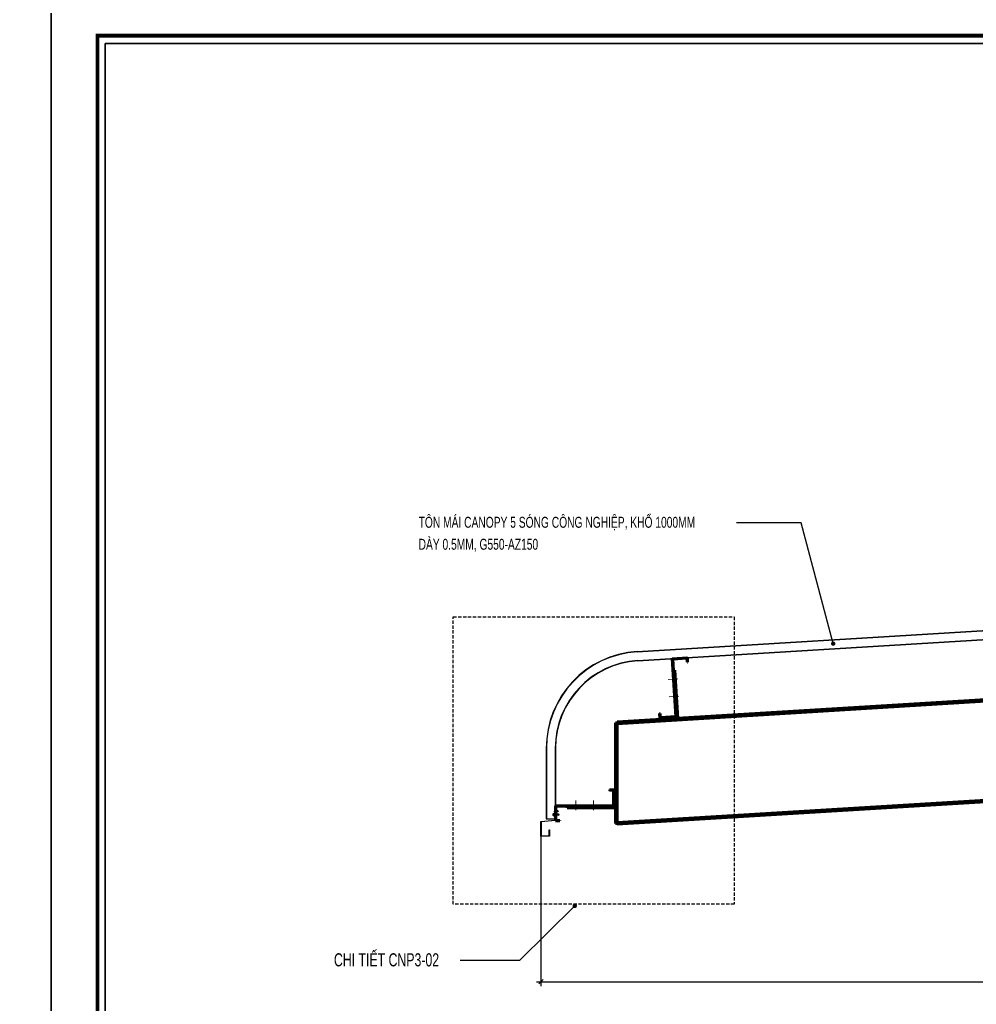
# Model space of a CAD drawing. Header units: inches. Extents: x 2 to 32666, y -5537 to 22.
# Drawn here: x 17234.6 to 17453.2, y -4355 to -4129.9 of the extents above; entities that cross this region are included whole.
import ezdxf
from ezdxf.enums import TextEntityAlignment as Align

# ---------------------------------------------------------------- set-up
doc = ezdxf.new("R2010")
doc.units = ezdxf.units.IN
doc.header["$MEASUREMENT"] = 0
doc.linetypes.add('DASHED2', pattern=[0.375, 0.25, -0.125])
doc.linetypes.add('HIDDEN', pattern=[0.375, 0.25, -0.125])
for name, color, linetype in [('1', 1, 'Continuous'), ('2', 2, 'Continuous'), ('3', 3, 'Continuous'), ('7', 7, 'Continuous'), ('BAO KHUNG', 31, 'Continuous'), ('DIM', 8, 'Continuous'), ('flashing', 6, 'Continuous'), ('NET IN', 3, 'Continuous'), ('STRUCTURE', 1, 'Continuous')]:
    doc.layers.add(name, color=color, linetype=linetype)
doc.layers.add('Cover text', color=7, linetype='Continuous', true_color=0x52370f)
doc.styles.add('ST1', font='vnshx.shx', dxfattribs={"width": 0.7})
doc.styles.add('ST1H', font='vnshxh.shx', dxfattribs={"width": 0.7})
doc.styles.add('TIEU DE', font='Vharialn.ttf')
doc.dimstyles.new('15', dxfattribs={"dimtxt": 2.5, "dimasz": 1, "dimexe": 1, "dimexo": 0, "dimgap": 1, "dimtad": 1, "dimdec": 0, "dimlfac": 15, "dimzin": 0, "dimdsep": 46, "dimtxsty": 'ST1', "dimblk": 'OBLIQUE', "dimcen": 1, "dimdle": 1, "dimclrd": 8, "dimclre": 8, "dimclrt": 3, "dimadec": 0, "dimazin": 0, "dimtfac": 1, "dimtdec": 0, "dimtix": 1, "dimtmove": 1, "dimatfit": 0, "dimldrblk": 'DOT', "dimfxl": 0, "dimtolj": 1, "dimtzin": 0, "dimlwd": -1, "dimlwe": -1, "dimarcsym": 0})

# ---------------------------------------------------------------- blocks, each defined once
blk = doc.blocks.new('kt kien truc 1')
at = {"layer": '2', "color": 157, "linetype": 'Continuous'}
blk.add_lwpolyline([(0, 420), (594, 420), (594, 0), (0, 0)], close=True, dxfattribs=at)
at = {"layer": '7', "color": 147, "linetype": 'Continuous'}
blk.add_lwpolyline([(12.33, 57.61), (581.67, 57.61), (581.67, 409.19), (12.33, 409.19)], close=True, dxfattribs=at)
at = {"layer": 'BAO KHUNG', "color": 167, "linetype": 'Continuous', "const_width": 0.871}
blk.add_lwpolyline([(10.59, 9.07), (583.41, 9.07), (583.41, 410.93), (10.59, 410.93)], close=True, dxfattribs=at)
at = {"layer": 'Cover text', "ltscale": 0.5, "style": 'TIEU DE'}
for tag, p in [('STT', (555.05, 15.58)), ('TENBANVE', (45.93, 14.6))]:
    blk.add_attdef(tag, text='', height=2, dxfattribs=at).set_placement(p, align=Align.MIDDLE_CENTER)
blk = doc.blocks.new('HFR-1')
at = {"layer": 'STRUCTURE', "color": 1, "linetype": 'Continuous'}
for p, q in [((-5.5, 0), (5.5, 0)), ((-5.2, 0.8), (-3.4, 1.5)), ((5.2, 0.8), (3.4, 1.5)), ((-2.4, -1.2), (-3, -1.6)), ((-3, -1.6), (-2.4, -1.9)), ((-2.4, -1.9), (-3, -2.3)), ((-3, -2.3), (-2.4, -2.6)), ((-2.4, -2.6), (-3, -3)), ((-3, -3), (-2.4, -3.3)), ((-2.4, -3.3), (-3, -3.7)), ((-3, -3.7), (-2.4, -4.1)), ((-2.4, -4.1), (-3, -4.4)), ((-3, -4.4), (-2.4, -4.8)), ((-2.4, -4.8), (-3, -5.1)), ((-3, -5.1), (-2.4, -5.5)), ((-2.4, -5.5), (-3, -5.8)), ((-3, -5.8), (-2.4, -6.2)), ((-2.4, -6.2), (-3, -6.6)), ((-3, -6.6), (-2.4, -6.9)), ((-2.4, -6.9), (-3, -7.3)), ((-3, -7.3), (-2.4, -7.6)), ((-2.4, -7.6), (-3, -8)), ((-3, -8), (-2.4, -8.3)), ((-2.4, -8.3), (-3, -8.7)), ((-3, -8.7), (-2.4, -9)), ((-2.4, -9), (-3, -9.4)), ((-3, -9.4), (-2.4, -9.7)), ((-2.4, -9.7), (-3, -10.1)), ((-3, -10.1), (-2.4, -10.5)), ((-2.4, -10.5), (-3, -10.8)), ((-3, -10.8), (-2.4, -11.2)), ((-2.4, -11.2), (-3, -11.5)), ((-3, -11.5), (-2.4, -11.9)), ((-2.9, -1.6), (2.9, -1.4)), ((-2.9, -2.3), (2.9, -2.1)), ((-2.9, -3), (2.9, -2.8)), ((-2.9, -3.7), (2.9, -3.6)), ((-2.9, -4.4), (2.9, -4.3)), ((-2.9, -5.1), (2.9, -5)), ((-2.9, -5.9), (2.9, -5.7)), ((-2.9, -6.6), (2.9, -6.4)), ((-2.9, -7.3), (2.9, -7.1)), ((-2.9, -8), (2.9, -7.8)), ((-2.9, -8.7), (2.9, -8.5)), ((-2.9, -9.4), (2.9, -9.2)), ((-2.9, -10.1), (1.5, -10)), ((-2.9, -10.8), (1.3, -10.7)), ((-2.9, -11.5), (0.9, -11.4)), ((-2.5, -17.4), (-2.5, -11.8)), ((-2.5, -17.4), (-2, -16.7)), ((-2.5, -17.4), (-0.2, -19.7)), ((2.4, -1.1), (-2.4, -1.2)), ((2.4, -1.8), (-2.4, -1.9)), ((-2.4, -1.9), (2.4, -1.8)), ((-2.4, -2.6), (2.4, -2.5)), ((2.4, -2.5), (-2.4, -2.6)), ((-2.4, -3.3), (2.4, -3.2)), ((2.4, -3.2), (-2.4, -3.3)), ((-2.4, -4.1), (2.4, -3.9)), ((2.4, -3.9), (-2.4, -4.1)), ((-2.4, -4.8), (2.4, -4.6)), ((2.4, -4.6), (-2.4, -4.8)), ((-2.4, -5.5), (2.4, -5.3)), ((2.4, -5.3), (-2.4, -5.5)), ((-2.4, -6.2), (2.4, -6)), ((2.4, -6), (-2.4, -6.2)), ((-2.4, -6.9), (2.4, -6.8)), ((2.4, -6.8), (-2.4, -6.9)), ((-2.4, -7.6), (2.4, -7.5)), ((2.4, -7.5), (-2.4, -7.6)), ((-2.4, -8.3), (2.4, -8.2)), ((2.4, -8.2), (-2.4, -8.3)), ((-2.4, -9), (2.4, -8.9)), ((2.4, -8.9), (-2.4, -9)), ((-2.4, -9.7), (2.4, -9.6)), ((2.4, -9.6), (-2.4, -9.7)), ((1.4, -10.3), (-2.4, -10.5)), ((-2.4, -10.5), (1.4, -10.3)), ((-2.4, -11.2), (1.1, -11.1)), ((1.1, -11.1), (-2.4, -11.2)), ((-2.4, -11.9), (0.4, -11.8)), ((-1, -16.7), (0.2, -19.7)), ((0.1, -19.4), (1.2, -17.3)), ((0.2, -19.7), (2.5, -17.4)), ((1.6, -16.1), (2.3, -10.2)), ((2.2, -10), (2.9, -10)), ((2.2, -11), (2.4, -11)), ((2.4, -11), (2.2, -11)), ((2.2, -11.4), (2.9, -11.4)), ((2.2, -11.7), (2.4, -11.7)), ((2.4, -10.3), (2.3, -10.3)), ((2.3, -10.3), (2.4, -10.3)), ((2.3, -10.7), (2.9, -10.7)), ((2.9, -1.4), (2.4, -1.1)), ((2.4, -1.8), (2.9, -1.4)), ((2.9, -2.1), (2.4, -1.8)), ((2.4, -2.5), (2.9, -2.1)), ((2.9, -2.8), (2.4, -2.5)), ((2.4, -3.2), (2.9, -2.8)), ((2.9, -3.6), (2.4, -3.2)), ((2.4, -3.9), (2.9, -3.6)), ((2.9, -4.3), (2.4, -3.9)), ((2.4, -4.6), (2.9, -4.3)), ((2.9, -5), (2.4, -4.6)), ((2.4, -5.3), (2.9, -5)), ((2.9, -5.7), (2.4, -5.3)), ((2.4, -6), (2.9, -5.7)), ((2.9, -6.4), (2.4, -6)), ((2.4, -6.8), (2.9, -6.4)), ((2.9, -7.1), (2.4, -6.8)), ((2.4, -7.5), (2.9, -7.1)), ((2.9, -7.8), (2.4, -7.5)), ((2.4, -8.2), (2.9, -7.8)), ((2.9, -8.5), (2.4, -8.2)), ((2.4, -8.9), (2.9, -8.5)), ((2.9, -9.2), (2.4, -8.9)), ((2.4, -9.6), (2.9, -9.2)), ((2.9, -10), (2.4, -9.6)), ((2.4, -10.3), (2.9, -10)), ((2.9, -10.7), (2.4, -10.3)), ((2.4, -11), (2.9, -10.7)), ((2.9, -11.4), (2.4, -11)), ((2.4, -11.7), (2.9, -11.4)), ((2.5, -17.4), (2.5, -11.7))]:
    blk.add_line(p, q, dxfattribs=at)
at = {"layer": 'STRUCTURE', "color": 1, "linetype": 'Continuous', "ltscale": 8}
for p in [(-3.4, 1.5), (3.4, 1.5)]:
    blk.add_line(p, (0, 1.5), dxfattribs=at)
at = {"layer": 'STRUCTURE', "color": 1, "linetype": 'DASHED2'}
for p in [(-1.9, 1.5), (1.9, 1.5)]:
    blk.add_line(p, (0, 0), dxfattribs=at)
at = {"layer": 'STRUCTURE', "color": 1, "linetype": 'Continuous', "ltscale": 8}
for centre, start, end in [((-4.7, 0.2), 130.41, 194.8062), ((4.7, 0.2), 345.1938, 49.59)]:
    blk.add_arc(centre, 0.801, start, end, dxfattribs=at)
at = {"layer": 'STRUCTURE', "color": 1, "linetype": 'Continuous'}
for centre, radius, start, end in [((-7.3, -9), 9.14, 58.065, 78.8402), ((5.1, -3.8), 3.83, 84.2039, 134.3621), ((-1.5, -17.1), 0.59, 34.2302, 144.5641), ((0, -19.4), 0.331, 231.6348, 305.4287), ((-0.5, -10.1), 1.93, 296.6041, 355.3922), ((-0.6, -16), 2.2, 324.0048, 357.8268), ((1.9, -10.3), 0.444, 15.9762, 172.6971)]:
    blk.add_arc(centre, radius, start, end, dxfattribs=at)
blk = doc.blocks.new('Short_Self_drilling')
at = {"layer": 'STRUCTURE', "color": 1, "linetype": 'Continuous'}
for p, q in [((6.4, 1.7), (-6.4, 1.7)), ((5.1, 3.8), (-5.1, 3.8)), ((-2.6, 2.9), (-5.1, 2.9)), ((-3.4, 3.8), (-3.4, 6.8)), ((3, 7.2), (-3, 7.2)), ((2.6, 2.9), (-2.6, 2.9)), ((-2.1, 2.8), (-2.1, 2.9)), ((6.3, 0), (0, 0)), ((2.2, 2.8), (2.2, 2.9)), ((2.2, -0.5), (2.2, 0)), ((5.1, 2.9), (2.6, 2.9)), ((3.4, 3.8), (3.4, 6.8)), ((3, -1.2), (-2.7, -0.2)), ((3, -2.7), (-2.7, -1.8)), ((3, -4.2), (-2.7, -3.3)), ((3, -5.8), (-2.7, -4.8)), ((3, -7.3), (-2.7, -6.3)), ((-1.9, -8), (-2.7, -7.9)), ((-2.1, -1.4), (-2.1, -0.9)), ((-2.1, -2.9), (-2.1, -2.4)), ((-2.1, -4.4), (-2.1, -3.9)), ((-2.1, -6), (-2.1, -5.4)), ((-2.1, -7.5), (-2.1, -7)), ((-2.1, -12.3), (-2.1, -8.5)), ((3, -8.8), (-1.1, -8.1)), ((2.1, -12.3), (2.1, -9.1)), ((2.2, -2), (2.2, -1.5)), ((2.2, -3.6), (2.2, -3)), ((2.2, -5.1), (2.2, -4.6)), ((2.2, -6.6), (2.2, -6.1)), ((2.2, -8.1), (2.2, -7.6))]:
    blk.add_line(p, q, dxfattribs=at)
blk.add_lwpolyline([(6.4, 1.3), (6.4, 1.7), (2.1, 2.8), (-2.1, 2.8), (-6.4, 1.7), (-6.4, 1.3)], close=True, dxfattribs=at)
for points in [[(-6.4, 1.3, -0.088869), (-6.3, 0), (0, 0)], [(-0.1, 3.8), (-0.3, 6.2, 0.338878), (-3.1, 6.2), (-3.3, 3.8)], [(3.3, 3.8), (3.1, 6.2, 0.338878), (0.3, 6.2), (0.1, 3.8)], [(2.1, -12.3), (0.2, -14.2, -0.333596), (-0.2, -14.2), (-2.1, -12.3)], [(-0.1, -14), (-1, -12.2, -0.148657), (-1.4, -11.2), (-2, -7.7, -0.815006), (-1.2, -7.8, 0.150833), (-0.8, -8.7)], [(2.1, -12.3), (1.7, -11.7, 0.52242), (0.9, -11.7), (-0.2, -14.2)]]:
    blk.add_lwpolyline(points, format="xyb", dxfattribs=at)
for points in [[(3, -1.2), (2.2, -1.5), (-2.1, -0.8), (-2.7, -0.2), (-2.4, 0)], [(3, -2.7), (2.2, -3), (-2.1, -2.4), (-2.7, -1.8), (-2.1, -1.4), (2.2, -2), (3, -2.7)], [(3, -4.2), (2.2, -4.6), (-2.1, -3.9), (-2.7, -3.3), (-2.1, -2.9), (2.2, -3.6), (3, -4.2)], [(3, -5.8), (2.2, -6.1), (-2.1, -5.4), (-2.7, -4.8), (-2.1, -4.4), (2.2, -5.1), (3, -5.8)], [(3, -7.3), (2.2, -7.6), (-2.1, -7), (-2.7, -6.3), (-2.1, -6), (2.2, -6.6), (3, -7.3)], [(-1.8, -8.5), (-2.1, -8.5), (-2.7, -7.9), (-2.1, -7.5), (-1.8, -7.5)], [(-1.3, -7.6), (2.2, -8.1), (3, -8.8)], [(-1.2, 0), (2.2, -0.5), (3, -1.2)], [(3, -8.8), (2.2, -9.1), (-0.8, -8.7)]]:
    blk.add_lwpolyline(points, dxfattribs=at)
for centre, radius, start, end in [((-5, 3.3), 0.455, 109.7949, 250.2674), ((-3, 6.8), 0.429, 90.0311, 180.0311), ((3, 6.8), 0.429, 0.0311, 90.0311), ((5.1, 3.3), 0.435, 279.7276, 80.3347), ((10, 0.2), 3.74, 162.2963, 182.6103)]:
    blk.add_arc(centre, radius, start, end, dxfattribs=at)
blk = doc.blocks.new('_Dot')
at = {"color": 0, "linetype": 'ByBlock', "lineweight": -2}
blk.add_line((-0.5, 0), (-1, 0), dxfattribs=at)
at = {"color": 0, "linetype": 'ByBlock', "const_width": 0.5}
blk.add_lwpolyline([(-0.25, 0, 1), (0.25, 0, 1)], format="xyb", close=True, dxfattribs=at)
blk = doc.blocks.new('_Oblique')
at = {"color": 0, "linetype": 'ByBlock', "lineweight": -2}
blk.add_line((-0.5, -0.5), (0.5, 0.5), dxfattribs=at)

msp = doc.modelspace()

# ---------------------------------------------------------------- linework, layer by layer
at = {"layer": '1', "linetype": 'HIDDEN', "ltscale": 3}
msp.add_lwpolyline([(17333.6355, -4266.4333), (17397.8531, -4266.4333), (17397.8531, -4332.1446), (17333.6355, -4332.1446)], close=True, dxfattribs=at)
at = {"layer": '2', "lineweight": 100}
for p, q in [((17371.0831, -4290.4746), (17706.7291, -4270.0375)), ((17371.0831, -4290.8753), (17706.7535, -4270.4367)), ((17383.6776, -4276.0157), (17387.1379, -4275.8051)), ((17384.4819, -4289.2246), (17383.6776, -4276.0157)), ((17387.0442, -4275.9109), (17383.7835, -4276.1095)), ((17384.5878, -4289.3184), (17383.7835, -4276.1095)), ((17387.0418, -4275.9136), (17387.1379, -4275.8051)), ((17387.0989, -4276.8093), (17387.0442, -4275.9109)), ((17387.1379, -4275.8051), (17387.1379, -4275.8051)), ((17387.1379, -4275.8051), (17387.1987, -4276.8032)), ((17383.9395, -4278.6714), (17384.2722, -4278.6511)), ((17384.2722, -4278.6511), (17384.9408, -4289.6308)), ((17387.1987, -4276.8032), (17387.0989, -4276.8093)), ((17383.8883, -4279.476), (17383.9821, -4279.3701)), ((17380.8006, -4288.5471), (17380.9004, -4288.541)), ((17380.8614, -4289.5453), (17380.8006, -4288.5471)), ((17384.5878, -4289.3184), (17380.8614, -4289.5453)), ((17380.9004, -4288.541), (17380.9551, -4289.4394)), ((17380.9551, -4289.4394), (17384.4819, -4289.2246)), ((17384.6081, -4289.6511), (17384.5878, -4289.3184)), ((17371.0831, -4290.6537), (17370.6831, -4290.6537)), ((17370.6831, -4290.6537), (17370.6831, -4313.6971)), ((17371.0831, -4290.4746), (17371.0831, -4290.8753)), ((17371.0831, -4290.6537), (17371.0831, -4313.6971)), ((17371.0831, -4313.8511), (17706.7535, -4293.4125)), ((17369.4518, -4306.0997), (17369.3518, -4305.9997)), ((17369.3518, -4306.0997), (17369.3518, -4305.9997)), ((17369.3518, -4305.9997), (17370.3518, -4305.9997)), ((17370.2518, -4306.0997), (17369.3518, -4306.0997)), ((17370.2518, -4309.6331), (17370.2518, -4306.0997)), ((17370.3518, -4306.9997), (17370.2518, -4306.8997)), ((17370.3518, -4309.7331), (17370.3518, -4305.9997)), ((17371.0831, -4313.4504), (17485.4511, -4306.4867)), ((17357.0185, -4313.0997), (17357.0185, -4309.6331)), ((17357.0185, -4309.6331), (17370.2518, -4309.6331)), ((17357.1185, -4309.7331), (17357.1185, -4312.9997)), ((17357.1185, -4309.7331), (17370.3518, -4309.7331)), ((17359.6831, -4309.7331), (17359.6831, -4310.0664)), ((17359.6831, -4310.0664), (17370.6831, -4310.0664)), ((17370.3518, -4309.7331), (17370.6831, -4309.7331)), ((17358.0185, -4313.0997), (17357.0185, -4313.0997)), ((17357.1185, -4312.9997), (17358.0185, -4312.9997)), ((17358.0185, -4312.9997), (17358.0185, -4313.0997)), ((17371.0831, -4313.6971), (17370.6831, -4313.6971)), ((17371.0831, -4313.4504), (17371.0831, -4313.8511))]:
    msp.add_line(p, q, dxfattribs=at)
at = {"layer": '2', "lineweight": 0}
for p, q in [((17384.9261, -4280.615), (17382.7302, -4280.7487)), ((17384.5934, -4280.6353), (17382.7302, -4280.7487)), ((17384.5934, -4280.6353), (17382.7302, -4280.7487)), ((17384.5934, -4280.6353), (17383.9613, -4280.6738)), ((17384.5934, -4280.6353), (17383.9613, -4280.6738)), ((17385.1692, -4284.6076), (17382.9733, -4284.7413)), ((17384.8365, -4284.6279), (17382.9733, -4284.7413)), ((17384.8365, -4284.6279), (17382.9733, -4284.7413)), ((17384.8365, -4284.6279), (17384.2044, -4284.6664)), ((17384.8365, -4284.6279), (17384.2044, -4284.6664)), ((17361.6831, -4310.2664), (17361.6831, -4309.6331)), ((17361.6831, -4310.2664), (17361.6831, -4309.6331)), ((17361.6851, -4310.5997), (17361.6851, -4308.3997)), ((17361.6851, -4310.2664), (17361.6851, -4308.3997)), ((17361.6851, -4310.2664), (17361.6851, -4308.3997)), ((17365.6831, -4310.2664), (17365.6831, -4309.6331)), ((17365.6831, -4310.2664), (17365.6831, -4309.6331)), ((17365.6851, -4310.5997), (17365.6851, -4308.3997)), ((17365.6851, -4310.2664), (17365.6851, -4308.3997)), ((17365.6851, -4310.2664), (17365.6851, -4308.3997))]:
    msp.add_line(p, q, dxfattribs=at)
at = {"layer": '3'}
for p, q in [((17375.6733, -4274.3658), (17691.9551, -4255.1078)), ((17375.6773, -4274.4324), (17691.9551, -4255.1746)), ((17375.7989, -4276.4287), (17690.7104, -4257.254)), ((17375.8029, -4276.4952), (17690.651, -4257.3245)), ((17354.8851, -4296.4583), (17354.8851, -4312.6429)), ((17354.9518, -4296.4583), (17354.9518, -4312.6429)), ((17356.9518, -4296.4583), (17356.9518, -4312.6426)), ((17357.0185, -4296.4583), (17357.0185, -4312.6426)), ((17354.8851, -4312.6429), (17357.0185, -4312.6426))]:
    msp.add_line(p, q, dxfattribs=at)
for radius in [22.1333, 22.0667, 20.0667, 20]:
    msp.add_arc((17377.0185, -4296.4583), radius, 93.484378, 180, dxfattribs=at)
at = {"layer": 'DIM'}
msp.add_lwpolyline([(17254.1005, -4135.3349), (17823.4384, -4135.3349), (17823.4384, -4486.9148), (17254.1005, -4486.9148)], close=True, dxfattribs=at)
at = {"layer": 'flashing', "color": 200, "true_color": 0xd918f7}
msp.add_lwpolyline([(17357.018, -4309.6502), (17357.0185, -4313.0079), (17353.7304, -4313.3125), (17353.7304, -4316.4842), (17355.5971, -4316.4842), (17355.5971, -4315.1398), (17355.6637, -4315.1398), (17355.6637, -4316.5509), (17353.6637, -4316.5509), (17353.6637, -4313.2507), (17356.9513, -4312.9461), (17356.9512, -4309.6502), (17357.0185, -4309.6502)], dxfattribs=at)
at = {"layer": 'NET IN'}
for points in [[(16647.7695, -4124.5249), (17241.7695, -4124.5249), (17241.7695, -4544.5249), (16647.7695, -4544.5249)], [(17241.7695, -4124.5249), (17835.7695, -4124.5249), (17835.7695, -4544.5249), (17241.7695, -4544.5249)]]:
    msp.add_lwpolyline(points, close=True, dxfattribs=at)

# ---------------------------------------------------------------- block references
at = {"color": 1, "xscale": -0.06400000000495362, "yscale": 0.06400000000495362, "zscale": 0.06400000000495362, "rotation": 90.03112754959358}
msp.add_blockref('Short_Self_drilling', (17356.8979, -4311.6684), dxfattribs=at)
at = {"color": 8, "extrusion": (0, 0, -1), "xscale": 0.03978929916390669, "yscale": 0.03978929916390669, "zscale": -0.03978929916390669, "rotation": 270.0000000000426}
msp.add_blockref('HFR-1', (-17356.8619, -4310.8804, 0), dxfattribs=at)
at = {"layer": '3'}
for p in [(16647.7695, -4544.5249), (17241.7695, -4544.5249)]:
    msp.add_blockref('kt kien truc 1', p, dxfattribs=at)

# ---------------------------------------------------------------- texts
at = {"layer": '3', "style": 'ST1H', "width": 0.7}
for s, height, p in [('t«n m¸i canopy 5 sãng c«ng nghiÖp, khæ 1000mm', 2.5, (17325.7288, -4246.074)), ('dµy 0.5mm, g550-az150', 2.5, (17325.7288, -4251.1003)), ('chi tiÕt cnp3-02', 3, (17306.3831, -4346.3471))]:
    msp.add_text(s, height=height, dxfattribs=at).set_placement(p)

# ---------------------------------------------------------------- dimensions: what is measured, and where the dimension line sits
at = {"layer": 'DIM'}
msp.add_linear_dim(base=(17707.6868, -4349.8691), p1=(17353.6637, -4314.2386), p2=(17707.6868, -4341.9099), dimstyle='15', dxfattribs=at).render()

# ---------------------------------------------------------------- leaders
for points in [[(17420.4578, -4272.5663), (17413.1367, -4244.9427), (17398.3831, -4244.9427)], [(17361.3948, -4332.5311), (17348.7507, -4345.0148), (17335.2288, -4345.0148)]]:
    msp.add_leader(points, dimstyle='15', override={"dimgap": 1, "dimtad": 0}, dxfattribs=at)

doc.saveas('drawing.dxf')
